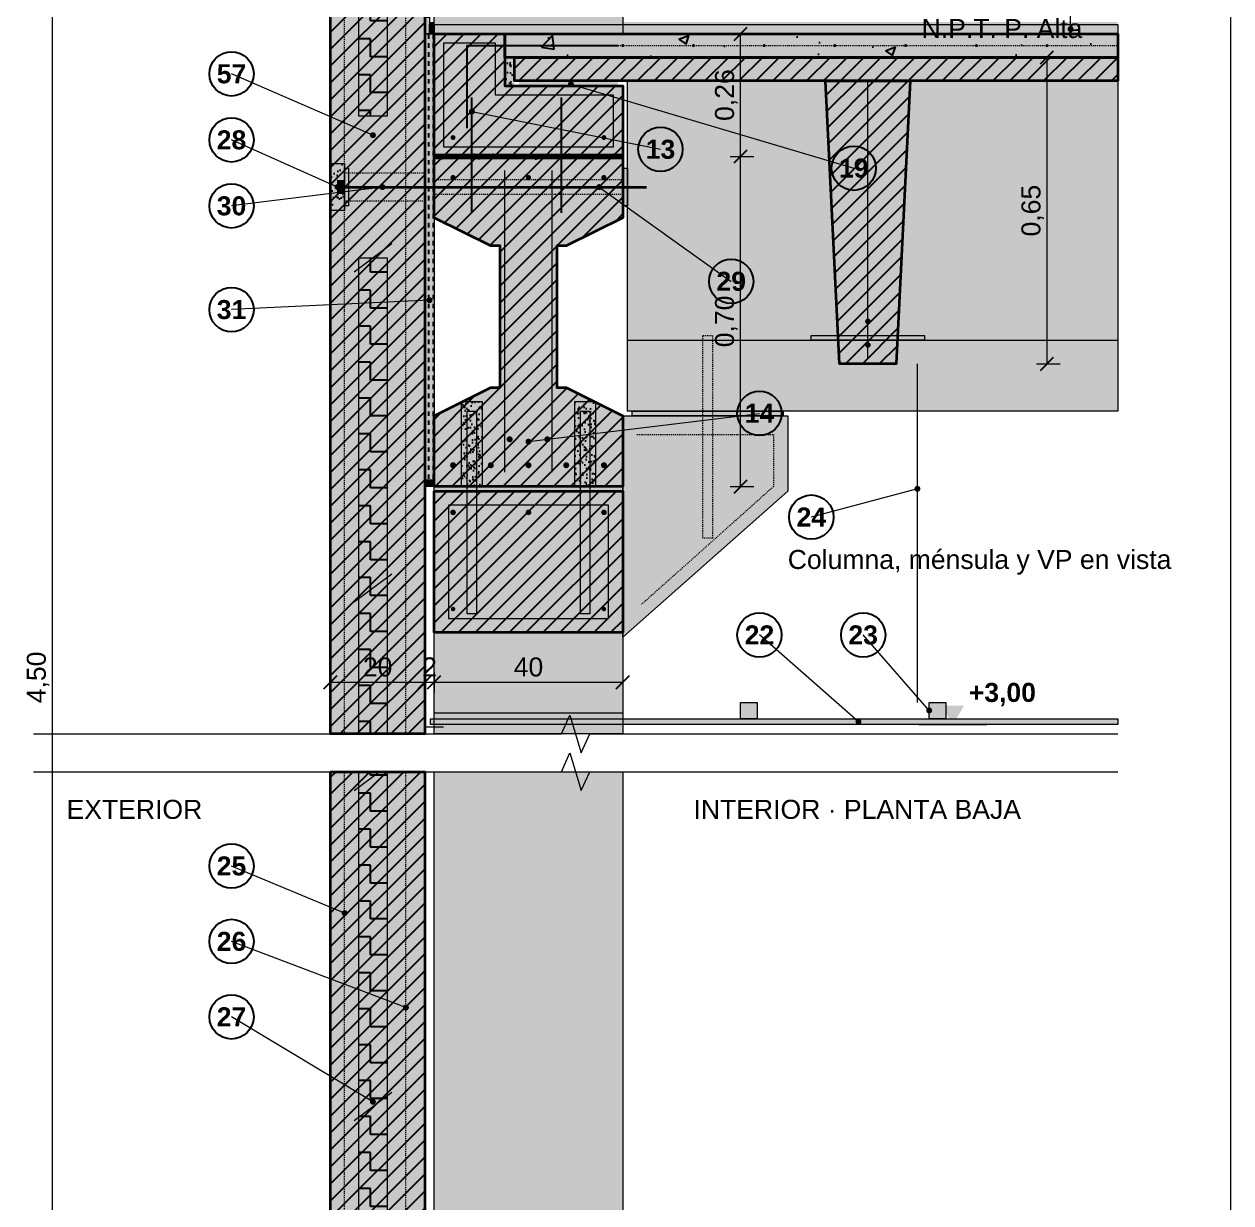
# Model space of a CAD drawing. Header units: millimetres. Extents: x 0 to 297, y 0 to 420.
# Drawn here: x 169 to 297, y 152.8 to 277.8 of the extents above; entities that cross this region are included whole.
import ezdxf
from ezdxf.enums import TextEntityAlignment as Align

# ---------------------------------------------------------------- set-up
doc = ezdxf.new("R2010")
doc.units = ezdxf.units.MM
doc.linetypes.add('DASHED', pattern=[1.524, 1.27, -0.254])
for name, color, linetype in [('0-MARCO-A3', 7, 'Continuous'), ('1-CORTE-ARMADURAS', 14, 'Continuous'), ('1-CORTE-CONTORNOS', 7, 'Continuous'), ('1-CORTE-OCULTO', 8, 'Continuous'), ('1-CORTE-RAYADOS', 8, 'Continuous'), ('1-CORTE-RELLENOS', 9, 'Continuous'), ('1-CORTE-VISTA', 8, 'Continuous'), ('3-COTAS-NIVELES', 7, 'Continuous'), ('3-TEXTOS', 7, 'Continuous')]:
    doc.layers.add(name, color=color, linetype=linetype)
doc.styles.add('ARIAL', font='arial.ttf')
doc.styles.add('ARIAL-NEGRITA', font='arialbd.ttf')

msp = doc.modelspace()

# ---------------------------------------------------------------- hatches: boundary and pattern name
at = {"layer": '1-CORTE-ARMADURAS', "true_color": 0x7a1f1f}
h = msp.add_hatch(color=26, dxfattribs=at)
h.dxf.hatch_style = 1
edge = h.paths.add_edge_path()
edge.add_arc((225, 275.5), 0.17, 0, 360)
h = msp.add_hatch(color=26, dxfattribs=at)
h.dxf.hatch_style = 1
edge = h.paths.add_edge_path()
edge.add_arc((232.5, 275.5), 0.17, 0, 360)
h = msp.add_hatch(color=26, dxfattribs=at)
h.dxf.hatch_style = 1
edge = h.paths.add_edge_path()
edge.add_arc((240, 275.5), 0.17, 0, 360)
h = msp.add_hatch(color=26, dxfattribs=at)
h.dxf.hatch_style = 1
edge = h.paths.add_edge_path()
edge.add_arc((247.5, 275.5), 0.17, 0, 360)
h = msp.add_hatch(color=26, dxfattribs=at)
h.dxf.hatch_style = 1
edge = h.paths.add_edge_path()
edge.add_arc((255, 275.5), 0.17, 0, 360)
h = msp.add_hatch(color=26, dxfattribs=at)
h.dxf.hatch_style = 1
edge = h.paths.add_edge_path()
edge.add_arc((262.5, 275.5), 0.17, 0, 360)
h = msp.add_hatch(color=26, dxfattribs=at)
h.dxf.hatch_style = 1
edge = h.paths.add_edge_path()
edge.add_arc((270, 275.5), 0.17, 0, 360)
h = msp.add_hatch(color=26, dxfattribs=at)
h.dxf.hatch_style = 1
edge = h.paths.add_edge_path()
edge.add_arc((277.5, 275.5), 0.17, 0, 360)
h = msp.add_hatch(color=26, dxfattribs=at)
h.dxf.hatch_style = 1
edge = h.paths.add_edge_path()
edge.add_arc((214.5, 265.75), 0.26, 0, 360)
h = msp.add_hatch(color=26, dxfattribs=at)
h.dxf.hatch_style = 1
edge = h.paths.add_edge_path()
edge.add_arc((230.5, 265.75), 0.26, 0, 360)
h = msp.add_hatch(color=26, dxfattribs=at)
h.dxf.hatch_style = 1
edge = h.paths.add_edge_path()
edge.add_arc((214.5, 261.5), 0.28, 0, 360)
h = msp.add_hatch(color=26, dxfattribs=at)
h.dxf.hatch_style = 1
edge = h.paths.add_edge_path()
edge.add_arc((222.5, 261.5), 0.28, 0, 360)
h = msp.add_hatch(color=26, dxfattribs=at)
h.dxf.hatch_style = 1
edge = h.paths.add_edge_path()
edge.add_arc((230.5, 261.5), 0.28, 0, 360)
at = {"layer": '1-CORTE-ARMADURAS', "true_color": 0x000000}
h = msp.add_hatch(color=18, dxfattribs=at)
h.dxf.hatch_style = 1
edge = h.paths.add_edge_path()
edge.add_arc((258.5, 246.25), 0.3, 0, 360)
h = msp.add_hatch(color=18, dxfattribs=at)
h.dxf.hatch_style = 1
edge = h.paths.add_edge_path()
edge.add_arc((258.5, 243.75), 0.3, 0, 360)
h = msp.add_hatch(color=18, dxfattribs=at)
h.dxf.hatch_style = 1
edge = h.paths.add_edge_path()
edge.add_arc((220.5, 233.75), 0.32, 0, 360)
h = msp.add_hatch(color=18, dxfattribs=at)
h.dxf.hatch_style = 1
edge = h.paths.add_edge_path()
edge.add_arc((224.5, 233.75), 0.32, 0, 360)
h = msp.add_hatch(color=18, dxfattribs=at)
h.dxf.hatch_style = 1
edge = h.paths.add_edge_path()
edge.add_arc((214.5, 231), 0.32, 0, 360)
h = msp.add_hatch(color=18, dxfattribs=at)
h.dxf.hatch_style = 1
edge = h.paths.add_edge_path()
edge.add_arc((218.5, 231), 0.32, 0, 360)
h = msp.add_hatch(color=18, dxfattribs=at)
h.dxf.hatch_style = 1
edge = h.paths.add_edge_path()
edge.add_arc((222.5, 231), 0.32, 0, 360)
h = msp.add_hatch(color=18, dxfattribs=at)
h.dxf.hatch_style = 1
edge = h.paths.add_edge_path()
edge.add_arc((226.5, 231), 0.32, 0, 360)
h = msp.add_hatch(color=18, dxfattribs=at)
h.dxf.hatch_style = 1
edge = h.paths.add_edge_path()
edge.add_arc((230.5, 231), 0.32, 0, 360)
at = {"layer": '1-CORTE-ARMADURAS', "true_color": 0x7a1f1f}
h = msp.add_hatch(color=26, dxfattribs=at)
h.dxf.hatch_style = 1
edge = h.paths.add_edge_path()
edge.add_arc((214.5, 226), 0.3, 0, 360)
h = msp.add_hatch(color=26, dxfattribs=at)
h.dxf.hatch_style = 1
edge = h.paths.add_edge_path()
edge.add_arc((222.5, 226), 0.3, 0, 360)
h = msp.add_hatch(color=26, dxfattribs=at)
h.dxf.hatch_style = 1
edge = h.paths.add_edge_path()
edge.add_arc((230.5, 226), 0.3, 0, 360)
h = msp.add_hatch(color=26, dxfattribs=at)
h.dxf.hatch_style = 1
edge = h.paths.add_edge_path()
edge.add_arc((214.5, 215.75), 0.24, 0, 360)
h = msp.add_hatch(color=26, dxfattribs=at)
h.dxf.hatch_style = 1
edge = h.paths.add_edge_path()
edge.add_arc((230.5, 215.75), 0.24, 0, 360)
at = {"layer": '1-CORTE-RAYADOS'}
h = msp.add_hatch(dxfattribs=at)
h.set_pattern_fill('ANSI31', color=8, scale=0.4)
h.paths.add_polyline_path([(201.5, 303.5), (211.5, 303.5), (211.5, 202.5), (201.5, 202.5)])
h = msp.add_hatch(dxfattribs=at)
h.set_pattern_fill('ZIGZAG', color=8, scale=0.3, angle=90)
h.paths.add_polyline_path([(204.5, 303.5), (207.5, 303.5), (207.5, 268), (204.5, 268)])
h = msp.add_hatch(dxfattribs=at)
h.set_pattern_fill('ZIGZAG', color=8, scale=0.3, angle=90)
h.paths.add_polyline_path([(211.5, 278.5), (212, 278.5), (212, 276.75), (211.5, 276.75)])
h = msp.add_hatch(dxfattribs=at)
h.set_pattern_fill('INSUL', color=8, scale=0.15, angle=90)
h.paths.add_polyline_path([(211.5, 276.75), (212.5, 276.75), (212.5, 228.75), (211.5, 228.75)])
h = msp.add_hatch(dxfattribs=at)
h.set_pattern_fill('AR-SAND', color=8, scale=0.03)
h.paths.add_polyline_path([(212, 277.75), (212.5, 277.75), (212.5, 276.75), (212, 276.75)])
h = msp.add_hatch(dxfattribs=at)
h.set_pattern_fill('AR-SAND', color=8, scale=0.03)
h.paths.add_polyline_path([(212.5, 277.75), (285, 277.75), (285, 276.75), (212.5, 276.75)])
h = msp.add_hatch(dxfattribs=at)
h.set_pattern_fill('ANSI31', color=8, scale=0.4)
h.paths.add_polyline_path([(212.5, 276.75), (220, 276.75), (220, 271.25), (232.5, 271.25), (232.5, 263.75), (212.5, 263.75)])
h = msp.add_hatch(dxfattribs=at)
h.set_pattern_fill('AR-CONC', color=8, scale=0.06)
h.paths.add_polyline_path([(220, 276.75), (285, 276.75), (285, 274.25), (220, 274.25)])
h = msp.add_hatch(dxfattribs=at)
h.set_pattern_fill('AR-SAND', color=8, scale=0.02)
h.paths.add_polyline_path([(220, 274.25), (221, 274.25), (221, 271.25), (220, 271.25)])
h = msp.add_hatch(dxfattribs=at)
h.set_pattern_fill('ANSI31', color=8, scale=0.4)
h.paths.add_polyline_path([(221, 274.25), (285, 274.25), (285, 271.75), (221, 271.75)])
h = msp.add_hatch(dxfattribs=at)
h.set_pattern_fill('ANSI31', color=8, scale=0.4)
h.paths.add_polyline_path([(263, 271.75), (261.5, 241.75), (255.5, 241.75), (254, 271.75)])
h = msp.add_hatch(dxfattribs=at)
h.set_pattern_fill('AR-SAND', color=8, scale=0.02)
h.paths.add_polyline_path([(212.5, 264), (232.5, 264), (232.5, 263.5), (212.5, 263.5)])
h = msp.add_hatch(dxfattribs=at)
h.set_pattern_fill('ANSI31', color=8, scale=0.4)
h.paths.add_polyline_path([(212.5, 236.25), (218.5, 239.25), (219.5, 239.25), (219.5, 254.25), (218.5, 254.25), (212.5, 257.25), (212.5, 263.75), (232.5, 263.75), (232.5, 257.25), (226.5, 254.25), (225.5, 254.25), (225.5, 239.25), (226.5, 239.25), (232.5, 236.25), (232.5, 228.75), (212.5, 228.75)])
h = msp.add_hatch(dxfattribs=at)
h.set_pattern_fill('AR-SAND', color=8, scale=0.03)
h.paths.add_polyline_path([(201.5, 263), (203, 263), (203, 258), (201.5, 258)])
h = msp.add_hatch(dxfattribs=at)
h.set_pattern_fill('ZIGZAG', color=8, scale=0.3, angle=90)
h.paths.add_polyline_path([(204.5, 253), (207.5, 253), (207.5, 202.5), (204.5, 202.5)])
h = msp.add_hatch(dxfattribs=at)
h.set_pattern_fill('AR-SAND', color=8, scale=0.02)
h.paths.add_polyline_path([(215.4, 237.75), (217.6, 237.75), (217.6, 228.75), (215.4, 228.75)])
h = msp.add_hatch(dxfattribs=at)
h.set_pattern_fill('AR-SAND', color=8, scale=0.02)
h.paths.add_polyline_path([(227.4, 237.75), (229.6, 237.75), (229.6, 228.75), (227.4, 228.75)])
h = msp.add_hatch(dxfattribs=at)
h.set_pattern_fill('ANSI31', color=8, scale=0.4)
h.paths.add_polyline_path([(212.5, 228.25), (232.5, 228.25), (232.5, 213.25), (212.5, 213.25)])
h = msp.add_hatch(dxfattribs=at)
h.set_pattern_fill('ANSI31', color=8, scale=0.4)
h.paths.add_polyline_path([(201.5, 198.5), (211.5, 198.5), (211.5, 136.5), (201.5, 136.5)])
h = msp.add_hatch(dxfattribs=at)
h.set_pattern_fill('ZIGZAG', color=8, scale=0.3, angle=90)
h.paths.add_polyline_path([(204.5, 198.5), (207.5, 198.5), (207.5, 139.5), (204.5, 139.5)])
at = {"layer": '1-CORTE-RELLENOS', "true_color": 0xd3d6d9}
h = msp.add_hatch(color=254, dxfattribs=at)
h.dxf.hatch_style = 1
h.paths.add_polyline_path([(201.5, 303.5), (211.5, 303.5), (211.5, 202.5), (201.5, 202.5)])
at = {"layer": '1-CORTE-RELLENOS', "true_color": 0xfff5bf}
h = msp.add_hatch(color=254, dxfattribs=at)
h.dxf.hatch_style = 1
h.paths.add_polyline_path([(204.5, 303.5), (207.5, 303.5), (207.5, 268), (204.5, 268)])
at = {"layer": '1-CORTE-RELLENOS', "true_color": 0xeceeef}
h = msp.add_hatch(color=7, dxfattribs=at)
h.dxf.hatch_style = 1
h.paths.add_polyline_path([(212.5, 303.5), (232.5, 303.5), (232.5, 276.75), (212.5, 276.75)])
at = {"layer": '1-CORTE-RELLENOS', "true_color": 0xfff5bf}
h = msp.add_hatch(color=254, dxfattribs=at)
h.dxf.hatch_style = 1
h.paths.add_polyline_path([(211.5, 278.5), (212, 278.5), (212, 276.75), (211.5, 276.75)])
at = {"layer": '1-CORTE-RELLENOS', "true_color": 0x8d8d8d}
h = msp.add_hatch(color=252, dxfattribs=at)
h.dxf.hatch_style = 1
h.paths.add_polyline_path([(212, 278), (212.5, 278), (212.5, 277.75), (212, 277.75)])
h = msp.add_hatch(color=252, dxfattribs=at)
h.dxf.hatch_style = 1
h.paths.add_polyline_path([(213, 278), (285, 278), (285, 277.75), (213, 277.75)])
at = {"layer": '1-CORTE-RELLENOS', "true_color": 0xfbe2a8}
h = msp.add_hatch(color=41, dxfattribs=at)
h.dxf.hatch_style = 1
h.paths.add_polyline_path([(211.5, 276.75), (212.5, 276.75), (212.5, 228.75), (211.5, 228.75)])
at = {"layer": '1-CORTE-RELLENOS', "true_color": 0xe9e9e9}
h = msp.add_hatch(color=254, dxfattribs=at)
h.dxf.hatch_style = 1
h.paths.add_polyline_path([(212, 277.75), (212.5, 277.75), (212.5, 276.75), (212, 276.75)])
h = msp.add_hatch(color=254, dxfattribs=at)
h.dxf.hatch_style = 1
h.paths.add_polyline_path([(212.5, 277.75), (285, 277.75), (285, 276.75), (212.5, 276.75)])
at = {"layer": '1-CORTE-RELLENOS', "true_color": 0xd3d6d9}
h = msp.add_hatch(color=254, dxfattribs=at)
h.dxf.hatch_style = 1
h.paths.add_polyline_path([(212.5, 276.75), (220, 276.75), (220, 271.25), (232.5, 271.25), (232.5, 263.75), (212.5, 263.75)])
at = {"layer": '1-CORTE-RELLENOS', "true_color": 0xdedad2}
h = msp.add_hatch(color=254, dxfattribs=at)
h.dxf.hatch_style = 1
h.paths.add_polyline_path([(220, 276.75), (285, 276.75), (285, 274.25), (220, 274.25)])
at = {"layer": '1-CORTE-RELLENOS', "true_color": 0xbdbdbd}
h = msp.add_hatch(color=9, dxfattribs=at)
h.dxf.hatch_style = 1
h.paths.add_polyline_path([(220, 274.25), (221, 274.25), (221, 271.25), (220, 271.25)])
at = {"layer": '1-CORTE-RELLENOS', "true_color": 0xd3d6d9}
h = msp.add_hatch(color=254, dxfattribs=at)
h.dxf.hatch_style = 1
h.paths.add_polyline_path([(221, 274.25), (285, 274.25), (285, 271.75), (221, 271.75)])
at = {"layer": '1-CORTE-RELLENOS', "true_color": 0x111111}
h = msp.add_hatch(color=250, dxfattribs=at)
h.dxf.hatch_style = 1
h.paths.add_polyline_path([(221.5, 271.75), (232, 271.75), (232, 271.25), (221.5, 271.25)])
at = {"layer": '1-CORTE-RELLENOS', "true_color": 0xe9ebed}
h = msp.add_hatch(color=7, dxfattribs=at)
h.dxf.hatch_style = 1
h.paths.add_polyline_path([(233, 271.75), (285, 271.75), (285, 236.75), (233, 236.75)])
at = {"layer": '1-CORTE-RELLENOS', "true_color": 0xd3d6d9}
h = msp.add_hatch(color=254, dxfattribs=at)
h.dxf.hatch_style = 1
h.paths.add_polyline_path([(263, 271.75), (261.5, 241.75), (255.5, 241.75), (254, 271.75)])
at = {"layer": '1-CORTE-RELLENOS', "true_color": 0xbdbdbd}
h = msp.add_hatch(color=9, dxfattribs=at)
h.dxf.hatch_style = 1
h.paths.add_polyline_path([(212.5, 264), (232.5, 264), (232.5, 263.5), (212.5, 263.5)])
at = {"layer": '1-CORTE-RELLENOS', "true_color": 0xd3d6d9}
h = msp.add_hatch(color=254, dxfattribs=at)
h.dxf.hatch_style = 1
h.paths.add_polyline_path([(212.5, 236.25), (218.5, 239.25), (219.5, 239.25), (219.5, 254.25), (218.5, 254.25), (212.5, 257.25), (212.5, 263.75), (232.5, 263.75), (232.5, 257.25), (226.5, 254.25), (225.5, 254.25), (225.5, 239.25), (226.5, 239.25), (232.5, 236.25), (232.5, 228.75), (212.5, 228.75)])
at = {"layer": '1-CORTE-RELLENOS', "true_color": 0xe9e9e9}
h = msp.add_hatch(color=254, dxfattribs=at)
h.dxf.hatch_style = 1
h.paths.add_polyline_path([(201.5, 263), (203, 263), (203, 258), (201.5, 258)])
at = {"layer": '1-CORTE-RELLENOS', "true_color": 0x3b3b3b}
h = msp.add_hatch(color=250, dxfattribs=at)
h.dxf.hatch_style = 1
h.paths.add_polyline_path([(203, 262.5), (203.4, 262.5), (203.4, 258.5), (203, 258.5)])
at = {"layer": '1-CORTE-RELLENOS', "true_color": 0x111111}
h = msp.add_hatch(color=250, dxfattribs=at)
h.dxf.hatch_style = 1
h.paths.add_polyline_path([(211.6, 262.5), (212.4, 262.5), (212.4, 258.5), (211.6, 258.5)])
at = {"layer": '1-CORTE-RELLENOS', "true_color": 0x3b3b3b}
h = msp.add_hatch(color=250, dxfattribs=at)
h.dxf.hatch_style = 1
h.paths.add_polyline_path([(232.5, 262.5), (233, 262.5), (233, 258.5), (232.5, 258.5)])
at = {"layer": '1-CORTE-RELLENOS', "true_color": 0x222222}
h = msp.add_hatch(color=250, dxfattribs=at)
h.dxf.hatch_style = 1
h.paths.add_polyline_path([(202.2, 261.25), (203, 261.25), (203, 259.75), (202.2, 259.75)])
h = msp.add_hatch(color=250, dxfattribs=at)
h.dxf.hatch_style = 1
h.paths.add_polyline_path([(233, 261.3), (234.1, 261.3), (234.1, 259.7), (233, 259.7)])
at = {"layer": '1-CORTE-RELLENOS', "true_color": 0xfff5bf}
h = msp.add_hatch(color=254, dxfattribs=at)
h.dxf.hatch_style = 1
h.paths.add_polyline_path([(204.5, 253), (207.5, 253), (207.5, 202.5), (204.5, 202.5)])
at = {"layer": '1-CORTE-RELLENOS', "true_color": 0x111111}
h = msp.add_hatch(color=250, dxfattribs=at)
h.dxf.hatch_style = 1
h.paths.add_polyline_path([(252.5, 244.75), (264.5, 244.75), (264.5, 244.25), (252.5, 244.25)])
at = {"layer": '1-CORTE-RELLENOS', "true_color": 0xbdbdbd}
h = msp.add_hatch(color=9, dxfattribs=at)
h.dxf.hatch_style = 1
h.paths.add_polyline_path([(215.4, 237.75), (217.6, 237.75), (217.6, 228.75), (215.4, 228.75)])
h = msp.add_hatch(color=9, dxfattribs=at)
h.dxf.hatch_style = 1
h.paths.add_polyline_path([(227.4, 237.75), (229.6, 237.75), (229.6, 228.75), (227.4, 228.75)])
at = {"layer": '1-CORTE-RELLENOS', "true_color": 0x3b3b3b}
h = msp.add_hatch(color=250, dxfattribs=at)
h.dxf.hatch_style = 1
h.paths.add_polyline_path([(216, 236.75), (217, 236.75), (217, 228.25), (216, 228.25)])
h = msp.add_hatch(color=250, dxfattribs=at)
h.dxf.hatch_style = 1
h.paths.add_polyline_path([(228, 236.75), (229, 236.75), (229, 228.25), (228, 228.25)])
at = {"layer": '1-CORTE-RELLENOS', "true_color": 0xe3e6e8}
h = msp.add_hatch(color=254, dxfattribs=at)
h.dxf.hatch_style = 1
h.paths.add_polyline_path([(250, 236.25), (250, 228.25), (232.5, 212.75), (232.5, 236.25)])
at = {"layer": '1-CORTE-RELLENOS', "true_color": 0x111111}
h = msp.add_hatch(color=250, dxfattribs=at)
h.dxf.hatch_style = 1
h.paths.add_polyline_path([(233.5, 236.75), (249.5, 236.75), (249.5, 236.25), (233.5, 236.25)])
h = msp.add_hatch(color=250, dxfattribs=at)
h.dxf.hatch_style = 1
h.paths.add_polyline_path([(211.5, 229.5), (212.5, 229.5), (212.5, 228.75), (211.5, 228.75)])
h = msp.add_hatch(color=250, dxfattribs=at)
h.dxf.hatch_style = 1
h.paths.add_polyline_path([(212.5, 228.75), (232.5, 228.75), (232.5, 228.25), (212.5, 228.25)])
at = {"layer": '1-CORTE-RELLENOS', "true_color": 0xd3d6d9}
h = msp.add_hatch(color=254, dxfattribs=at)
h.dxf.hatch_style = 1
h.paths.add_polyline_path([(212.5, 228.25), (232.5, 228.25), (232.5, 213.25), (212.5, 213.25)])
at = {"layer": '1-CORTE-RELLENOS', "true_color": 0x3b3b3b}
h = msp.add_hatch(color=250, dxfattribs=at)
h.dxf.hatch_style = 1
h.paths.add_polyline_path([(216, 228.25), (217, 228.25), (217, 215.25), (216, 215.25)])
h = msp.add_hatch(color=250, dxfattribs=at)
h.dxf.hatch_style = 1
h.paths.add_polyline_path([(228, 228.25), (229, 228.25), (229, 215.25), (228, 215.25)])
at = {"layer": '1-CORTE-RELLENOS', "true_color": 0xeceeef}
h = msp.add_hatch(color=7, dxfattribs=at)
h.dxf.hatch_style = 1
h.paths.add_polyline_path([(212.5, 213.25), (232.5, 213.25), (232.5, 202.5), (212.5, 202.5)])
at = {"layer": '1-CORTE-RELLENOS', "true_color": 0x9aa3ab}
h = msp.add_hatch(color=253, dxfattribs=at)
h.dxf.hatch_style = 1
h.paths.add_polyline_path([(245, 205.85), (246.75, 205.85), (246.75, 204.12), (245, 204.12)])
h = msp.add_hatch(color=253, dxfattribs=at)
h.dxf.hatch_style = 1
h.paths.add_polyline_path([(265, 205.85), (266.75, 205.85), (266.75, 204.12), (265, 204.12)])
at = {"layer": '1-CORTE-RELLENOS', "true_color": 0xf2f2f2}
h = msp.add_hatch(color=7, dxfattribs=at)
h.dxf.hatch_style = 1
h.paths.add_polyline_path([(212.1, 204.12), (285, 204.12), (285, 203.5), (212.1, 203.5)])
at = {"layer": '1-CORTE-RELLENOS', "true_color": 0xd3d6d9}
h = msp.add_hatch(color=254, dxfattribs=at)
h.dxf.hatch_style = 1
h.paths.add_polyline_path([(201.5, 198.5), (211.5, 198.5), (211.5, 136.5), (201.5, 136.5)])
at = {"layer": '1-CORTE-RELLENOS', "true_color": 0xfff5bf}
h = msp.add_hatch(color=254, dxfattribs=at)
h.dxf.hatch_style = 1
h.paths.add_polyline_path([(204.5, 198.5), (207.5, 198.5), (207.5, 139.5), (204.5, 139.5)])
at = {"layer": '1-CORTE-RELLENOS', "true_color": 0xeceeef}
h = msp.add_hatch(color=7, dxfattribs=at)
h.dxf.hatch_style = 1
h.paths.add_polyline_path([(212.5, 198.5), (232.5, 198.5), (232.5, 138.5), (212.5, 138.5)])
at = {"layer": '3-COTAS-NIVELES'}
h = msp.add_hatch(color=7, dxfattribs=at)
h.dxf.hatch_style = 1
h.paths.add_polyline_path([(267.5, 203.5), (266.3, 205.5), (268.7, 205.5)])
at = {"layer": '3-TEXTOS', "true_color": 0x000000}
h = msp.add_hatch(color=18, dxfattribs=at)
h.dxf.hatch_style = 1
edge = h.paths.add_edge_path()
edge.add_arc((280, 277.25), 0.32, 0, 360)
h = msp.add_hatch(color=18, dxfattribs=at)
h.dxf.hatch_style = 1
edge = h.paths.add_edge_path()
edge.add_arc((227, 271.4), 0.32, 0, 360)
h = msp.add_hatch(color=18, dxfattribs=at)
h.dxf.hatch_style = 1
edge = h.paths.add_edge_path()
edge.add_arc((216.5, 268.5), 0.32, 0, 360)
h = msp.add_hatch(color=18, dxfattribs=at)
h.dxf.hatch_style = 1
edge = h.paths.add_edge_path()
edge.add_arc((206, 266), 0.32, 0, 360)
h = msp.add_hatch(color=18, dxfattribs=at)
h.dxf.hatch_style = 1
edge = h.paths.add_edge_path()
edge.add_arc((202.25, 260.5), 0.32, 0, 360)
h = msp.add_hatch(color=18, dxfattribs=at)
h.dxf.hatch_style = 1
edge = h.paths.add_edge_path()
edge.add_arc((207, 260.5), 0.32, 0, 360)
h = msp.add_hatch(color=18, dxfattribs=at)
h.dxf.hatch_style = 1
edge = h.paths.add_edge_path()
edge.add_arc((230, 260.5), 0.32, 0, 360)
h = msp.add_hatch(color=18, dxfattribs=at)
h.dxf.hatch_style = 1
edge = h.paths.add_edge_path()
edge.add_arc((212, 248.5), 0.32, 0, 360)
h = msp.add_hatch(color=18, dxfattribs=at)
h.dxf.hatch_style = 1
edge = h.paths.add_edge_path()
edge.add_arc((222.5, 233.5), 0.32, 0, 360)
h = msp.add_hatch(color=18, dxfattribs=at)
h.dxf.hatch_style = 1
edge = h.paths.add_edge_path()
edge.add_arc((263.75, 228.5), 0.32, 0, 360)
h = msp.add_hatch(color=18, dxfattribs=at)
h.dxf.hatch_style = 1
edge = h.paths.add_edge_path()
edge.add_arc((265, 205), 0.32, 0, 360)
h = msp.add_hatch(color=18, dxfattribs=at)
h.dxf.hatch_style = 1
edge = h.paths.add_edge_path()
edge.add_arc((257.5, 203.8), 0.32, 0, 360)
h = msp.add_hatch(color=18, dxfattribs=at)
h.dxf.hatch_style = 1
edge = h.paths.add_edge_path()
edge.add_arc((203, 183.5), 0.32, 0, 360)
h = msp.add_hatch(color=18, dxfattribs=at)
h.dxf.hatch_style = 1
edge = h.paths.add_edge_path()
edge.add_arc((209.5, 173.5), 0.32, 0, 360)
h = msp.add_hatch(color=18, dxfattribs=at)
h.dxf.hatch_style = 1
edge = h.paths.add_edge_path()
edge.add_arc((206, 163.5), 0.32, 0, 360)

# ---------------------------------------------------------------- linework, layer by layer
at = {"layer": '0-MARCO-A3', "lineweight": 13}
msp.add_lwpolyline([(0, 0), (297, 0), (297, 420), (0, 420)], close=True, dxfattribs=at)
at = {"layer": '1-CORTE-ARMADURAS', "linetype": 'DASHED', "lineweight": 9, "ltscale": 0.08}
for points in [[(203, 202.5), (203, 303.5)], [(209.5, 202.5), (209.5, 303.5)], [(203, 138), (203, 198.5)], [(209.5, 138), (209.5, 198.5)]]:
    msp.add_lwpolyline(points, dxfattribs=at)
at = {"layer": '1-CORTE-ARMADURAS', "lineweight": 13}
for points in [[(213.5, 264.75), (231.5, 264.75), (231.5, 270.25), (219, 270.25), (219, 275.75), (213.5, 275.75), (213.5, 264.75)], [(214, 214.75), (231, 214.75), (231, 226.75), (214, 226.75), (214, 214.75)]]:
    msp.add_lwpolyline(points, dxfattribs=at)
at = {"layer": '1-CORTE-ARMADURAS', "lineweight": 25}
for points in [[(216, 266.75), (216, 275.5), (232, 275.5)], [(216.5, 257.75), (216.5, 270)], [(226, 257.75), (226, 270)]]:
    msp.add_lwpolyline(points, dxfattribs=at)
at = {"layer": '1-CORTE-ARMADURAS', "linetype": 'DASHED', "lineweight": 13, "ltscale": 0.08}
for points in [[(221.5, 275.5), (285, 275.5)], [(234, 234.25), (248.5, 234.25), (248.5, 228.75), (234.5, 216.25)]]:
    msp.add_lwpolyline(points, dxfattribs=at)
at = {"layer": '1-CORTE-ARMADURAS', "lineweight": 9}
for points in [[(258.5, 242.25), (258.5, 271.75)], [(220, 230.25), (220, 262.25)], [(225, 230.25), (225, 262.25)]]:
    msp.add_lwpolyline(points, dxfattribs=at)
at = {"layer": '1-CORTE-CONTORNOS', "lineweight": 35}
for points in [[(201.5, 303.5), (211.5, 303.5), (211.5, 202.5), (201.5, 202.5)], [(212.5, 276.75), (220, 276.75), (220, 271.25), (232.5, 271.25), (232.5, 263.75), (212.5, 263.75)], [(220, 276.75), (285, 276.75), (285, 274.25), (220, 274.25)], [(221, 274.25), (285, 274.25), (285, 271.75), (221, 271.75)], [(263, 271.75), (261.5, 241.75), (255.5, 241.75), (254, 271.75)], [(212.5, 236.25), (218.5, 239.25), (219.5, 239.25), (219.5, 254.25), (218.5, 254.25), (212.5, 257.25), (212.5, 263.75), (232.5, 263.75), (232.5, 257.25), (226.5, 254.25), (225.5, 254.25), (225.5, 239.25), (226.5, 239.25), (232.5, 236.25), (232.5, 228.75), (212.5, 228.75)], [(212.5, 228.25), (232.5, 228.25), (232.5, 213.25), (212.5, 213.25)], [(201.5, 198.5), (211.5, 198.5), (211.5, 136.5), (201.5, 136.5)]]:
    msp.add_lwpolyline(points, close=True, dxfattribs=at)
at = {"layer": '1-CORTE-CONTORNOS', "lineweight": 13}
for points in [[(204.5, 303.5), (207.5, 303.5), (207.5, 268), (204.5, 268)], [(201.5, 263), (203, 263), (203, 258), (201.5, 258)], [(204.5, 253), (207.5, 253), (207.5, 202.5), (204.5, 202.5)], [(204.5, 198.5), (207.5, 198.5), (207.5, 139.5), (204.5, 139.5)]]:
    msp.add_lwpolyline(points, close=True, dxfattribs=at)
at = {"layer": '1-CORTE-CONTORNOS', "lineweight": 9}
for points in [[(211.5, 278.5), (212, 278.5), (212, 276.75), (211.5, 276.75)], [(212.5, 264), (232.5, 264), (232.5, 263.5), (212.5, 263.5)], [(203, 262.5), (203.4, 262.5), (203.4, 258.5), (203, 258.5)], [(232.5, 262.5), (233, 262.5), (233, 258.5), (232.5, 258.5)], [(252.5, 244.75), (264.5, 244.75), (264.5, 244.25), (252.5, 244.25)], [(215.4, 237.75), (217.6, 237.75), (217.6, 228.75), (215.4, 228.75)], [(227.4, 237.75), (229.6, 237.75), (229.6, 228.75), (227.4, 228.75)], [(216, 236.75), (217, 236.75), (217, 228.25), (216, 228.25)], [(228, 236.75), (229, 236.75), (229, 228.25), (228, 228.25)], [(233.5, 236.75), (249.5, 236.75), (249.5, 236.25), (233.5, 236.25)], [(212.5, 228.75), (232.5, 228.75), (232.5, 228.25), (212.5, 228.25)], [(216, 228.25), (217, 228.25), (217, 215.25), (216, 215.25)], [(228, 228.25), (229, 228.25), (229, 215.25), (228, 215.25)]]:
    msp.add_lwpolyline(points, close=True, dxfattribs=at)
at = {"layer": '1-CORTE-CONTORNOS', "lineweight": 18}
for points in [[(211.5, 276.75), (212.5, 276.75), (212.5, 228.75), (211.5, 228.75)], [(212, 277.75), (212.5, 277.75), (212.5, 276.75), (212, 276.75)], [(212.5, 277.75), (285, 277.75), (285, 276.75), (212.5, 276.75)], [(250, 236.25), (250, 228.25), (232.5, 212.75), (232.5, 236.25)], [(212.1, 204.12), (285, 204.12), (285, 203.5), (212.1, 203.5)]]:
    msp.add_lwpolyline(points, close=True, dxfattribs=at)
at = {"layer": '1-CORTE-CONTORNOS', "lineweight": 35}
msp.add_lwpolyline([(202, 260.5), (235, 260.5)], dxfattribs=at)
at = {"layer": '1-CORTE-CONTORNOS', "color": 250, "lineweight": 18, "true_color": 0x222222}
for points in [[(204, 251.5), (208, 254.5)], [(204, 216.5), (208, 219.5)], [(204, 196.5), (206.67, 198.5)], [(204, 161.5), (208, 164.5)]]:
    msp.add_lwpolyline(points, dxfattribs=at)
at = {"layer": '1-CORTE-CONTORNOS', "color": 250, "lineweight": 9, "true_color": 0x444444}
msp.add_lwpolyline([(233, 244.25), (285, 244.25)], dxfattribs=at)
at = {"layer": '1-CORTE-CONTORNOS', "color": 251, "lineweight": 13, "true_color": 0x555555}
msp.add_lwpolyline([(263.75, 205.85), (263.75, 241.75)], dxfattribs=at)
at = {"layer": '1-CORTE-CONTORNOS', "lineweight": 18}
msp.add_lwpolyline([(211.5, 207), (211.5, 203.25), (213.5, 203.25)], dxfattribs=at)
at = {"layer": '1-CORTE-CONTORNOS', "color": 250, "lineweight": 13, "true_color": 0x444444}
msp.add_lwpolyline([(212.5, 204.75), (232.5, 204.75)], dxfattribs=at)
at = {"layer": '1-CORTE-OCULTO', "linetype": 'DASHED', "lineweight": 9, "ltscale": 0.08}
for points in [[(203, 262), (211.5, 262), (211.5, 259), (203, 259)], [(212.5, 261.3), (232.5, 261.3), (232.5, 259.7), (212.5, 259.7)]]:
    msp.add_lwpolyline(points, close=True, dxfattribs=at)
at = {"layer": '1-CORTE-OCULTO', "linetype": 'DASHED', "lineweight": 13, "ltscale": 0.08}
msp.add_lwpolyline([(241, 244.75), (242, 244.75), (242, 223.25), (241, 223.25)], close=True, dxfattribs=at)
at = {"layer": '1-CORTE-VISTA', "lineweight": 13}
for points in [[(212.5, 303.5), (232.5, 303.5), (232.5, 276.75), (212.5, 276.75)], [(233, 271.75), (285, 271.75), (285, 236.75), (233, 236.75)], [(212.5, 213.25), (232.5, 213.25), (232.5, 202.5), (212.5, 202.5)], [(212.5, 198.5), (232.5, 198.5), (232.5, 138.5), (212.5, 138.5)]]:
    msp.add_lwpolyline(points, close=True, dxfattribs=at)
at = {"layer": '1-CORTE-VISTA', "lineweight": 9}
for points in [[(245, 205.85), (246.75, 205.85), (246.75, 204.12), (245, 204.12)], [(265, 205.85), (266.75, 205.85), (266.75, 204.12), (265, 204.12)]]:
    msp.add_lwpolyline(points, close=True, dxfattribs=at)
at = {"layer": '3-TEXTOS', "lineweight": 9}
for p, q in [((280, 277.25), (280, 283.9)), ((243.9, 276.75), (246.4, 276.75)), ((276.4, 274.25), (278.9, 274.25)), ((206, 266), (191, 272.5)), ((227, 271.4), (257, 262.5)), ((216.5, 268.5), (236.5, 264.5)), ((202.25, 260.5), (191, 265.5)), ((243.9, 263.75), (246.4, 263.75)), ((243.9, 263.75), (246.4, 263.75)), ((207, 260.5), (191, 258.5)), ((230, 260.5), (244, 250.5)), ((212, 248.5), (191, 247.5)), ((276.4, 241.75), (278.9, 241.75)), ((222.5, 233.5), (247, 236.5)), ((243.9, 228.75), (246.4, 228.75)), ((263.75, 228.5), (252.5, 225.5)), ((257.5, 203.8), (247, 213)), ((265, 205), (258, 213)), ((201.5, 209.1), (201.5, 206.9)), ((211.5, 209.1), (211.5, 206.9)), ((211.5, 209.1), (211.5, 206.9)), ((212.5, 209.1), (212.5, 206.9)), ((212.5, 209.1), (212.5, 206.9)), ((232.5, 209.1), (232.5, 206.9)), ((203, 183.5), (191, 188.5)), ((209.5, 173.5), (191, 180.5)), ((206, 163.5), (191, 172.5))]:
    msp.add_line(p, q, dxfattribs=at)
at = {"layer": '3-TEXTOS', "lineweight": 13}
for p, q in [((172, 138.5), (172, 278.5)), ((245, 263.75), (245, 276.75)), ((277.5, 241.75), (277.5, 274.25)), ((245, 228.75), (245, 263.75)), ((201.5, 208), (211.5, 208)), ((211.5, 208), (212.5, 208)), ((212.5, 208), (232.5, 208)), ((263.9, 203.5), (271.1, 203.5))]:
    msp.add_line(p, q, dxfattribs=at)
at = {"layer": '3-TEXTOS', "lineweight": 25}
for p, q in [((244.3, 276.05), (245.7, 277.45)), ((276.8, 273.55), (278.2, 274.95)), ((244.3, 263.05), (245.7, 264.45)), ((244.3, 263.05), (245.7, 264.45)), ((276.8, 241.05), (278.2, 242.45)), ((244.3, 228.05), (245.7, 229.45)), ((200.8, 207.3), (202.2, 208.7)), ((210.8, 207.3), (212.2, 208.7)), ((210.8, 207.3), (212.2, 208.7)), ((211.8, 207.3), (213.2, 208.7)), ((211.8, 207.3), (213.2, 208.7)), ((231.8, 207.3), (233.2, 208.7))]:
    msp.add_line(p, q, dxfattribs=at)
at = {"layer": '3-TEXTOS', "lineweight": 18}
for points in [[(170, 202.5), (226, 202.5), (226.9, 204.5), (228.1, 200.5), (229, 202.5), (285, 202.5)], [(170, 198.5), (226, 198.5), (226.9, 200.5), (228.1, 196.5), (229, 198.5), (285, 198.5)]]:
    msp.add_lwpolyline(points, dxfattribs=at)
at = {"layer": '3-TEXTOS', "color": 18, "true_color": 0x000000}
for centre in [(191, 272.5), (191, 265.5), (236.5, 264.5), (257, 262.5), (191, 258.5), (244, 250.5), (191, 247.5), (247, 236.5), (252.5, 225.5), (247, 213), (258, 213), (191, 188.5), (191, 180.5), (191, 172.5)]:
    msp.add_circle(centre, 2.35, dxfattribs=at)

# ---------------------------------------------------------------- texts
at = {"layer": '3-TEXTOS'}
for s, style, p in [('N.P.T. P. Alta', 'ARIAL', (264.2, 276.3)), ('+3,00', 'ARIAL-NEGRITA', (269.2, 205.9))]:
    msp.add_text(s, height=2.016, dxfattribs=dict(at, style=style)).set_placement(p)
for s, height, style, p in [('57', 2.016, 'ARIAL-NEGRITA', (191, 271.5)), ('28', 2.016, 'ARIAL-NEGRITA', (191, 264.5)), ('13', 2.016, 'ARIAL-NEGRITA', (236.5, 263.5)), ('19', 2.016, 'ARIAL-NEGRITA', (257, 261.5)), ('30', 2.016, 'ARIAL-NEGRITA', (191, 257.5)), ('29', 2.016, 'ARIAL-NEGRITA', (244, 249.5)), ('31', 2.016, 'ARIAL-NEGRITA', (191, 246.5)), ('14', 2.016, 'ARIAL-NEGRITA', (247, 235.5)), ('24', 2.016, 'ARIAL-NEGRITA', (252.5, 224.5)), ('22', 2.016, 'ARIAL-NEGRITA', (247, 212)), ('23', 2.016, 'ARIAL-NEGRITA', (258, 212)), ('20', 2.016, 'ARIAL', (206.5, 208.6)), ('2', 2.02, 'ARIAL', (212, 208.6)), ('40', 2.016, 'ARIAL', (222.5, 208.6)), ('25', 2.016, 'ARIAL-NEGRITA', (191, 187.5)), ('26', 2.016, 'ARIAL-NEGRITA', (191, 179.5)), ('27', 2.016, 'ARIAL-NEGRITA', (191, 171.5))]:
    msp.add_text(s, height=height, dxfattribs=dict(at, style=style)).set_placement(p, align=Align.CENTER)
at = {"layer": '3-TEXTOS', "style": 'ARIAL'}
for s, p in [('0,26', (244.3, 270.25)), ('0,65', (276.8, 258)), ('0,70', (244.3, 246.25)), ('4,50', (171.3, 208.5))]:
    msp.add_text(s, height=2.016, rotation=90, dxfattribs=at).set_placement(p, align=Align.CENTER)
at = {"layer": '3-TEXTOS', "color": 250, "true_color": 0x333333, "style": 'ARIAL'}
msp.add_text('Columna, ménsula y VP en vista', height=2.016, dxfattribs=at).set_placement((250, 220))
at = {"layer": '3-TEXTOS', "color": 251, "true_color": 0x555555, "style": 'ARIAL'}
for s, p in [('EXTERIOR', (173.5, 193.5)), ('INTERIOR · PLANTA BAJA', (240, 193.5))]:
    msp.add_text(s, height=2.016, dxfattribs=at).set_placement(p)

doc.saveas('drawing.dxf')
